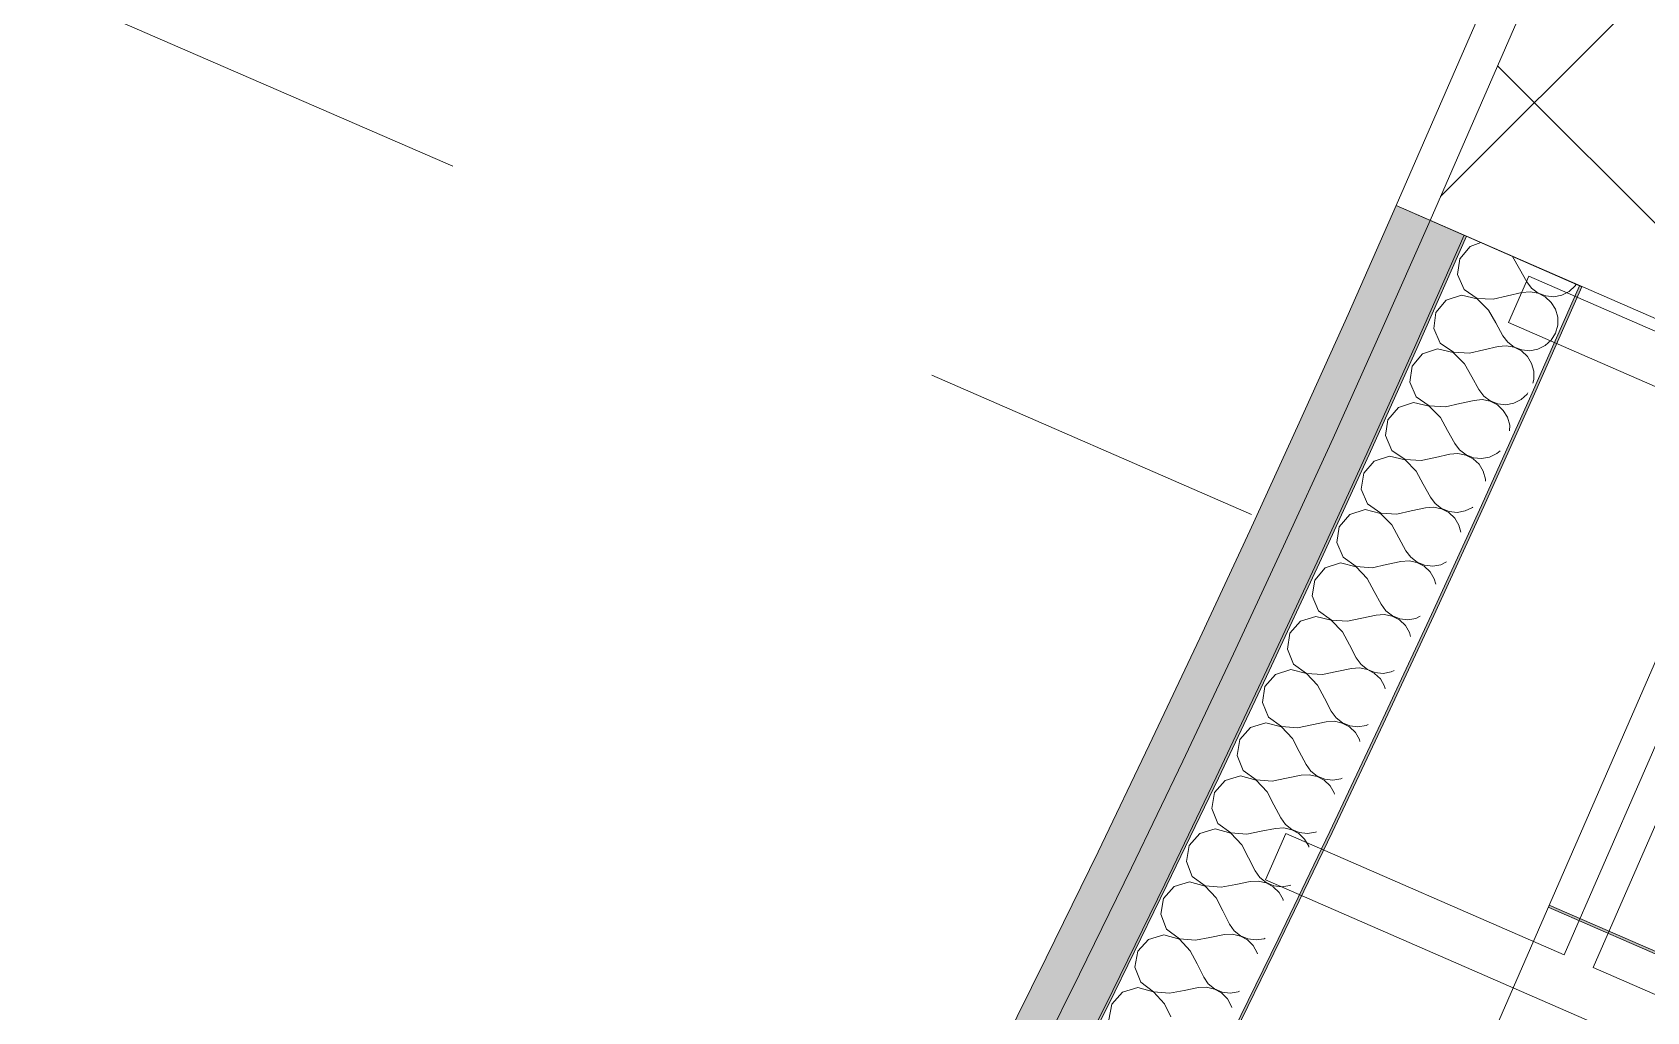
# Model space of a CAD drawing. Header units: millimetres. Extents: x -50172 to 74273, y -80883 to 11206.
# Drawn here: x -20648 to -19994, y -46698 to -46301 of the extents above; entities that cross this region are included whole.
import ezdxf
from ezdxf.enums import TextEntityAlignment as Align

# ---------------------------------------------------------------- set-up
doc = ezdxf.new("R2010")
doc.units = ezdxf.units.MM
doc.header["$MEASUREMENT"] = 0
doc.linetypes.add('Double Dashed', pattern=[1093.611073, 529.166651, -211.666656, 141.111112, -211.666656])
for name, color, linetype in [('COLUMN.IFC Import', 7, 'Continuous'), ('New_A-15-MG_Structural_Grid_Phase_2', 7, 'Continuous'), ('New_A-25-M_Wall_Int', 7, 'Continuous')]:
    doc.layers.add(name, color=color, linetype=linetype)
for name, color, linetype, lineweight in [('COLUMN.IFC Import_Pen_No__2', 8, 'Continuous', 15), ('New_A-25-M_Wall_Int_Pen_No__1', 7, 'Continuous', 13), ('New_A-25-M_Wall_Int_Pen_No__150', 7, 'Continuous', 0)]:
    doc.layers.add(name, color=color, linetype=linetype, lineweight=lineweight)
for name, color, linetype, lineweight, true_color in [('New_A-15-MG_Structural_Grid_Phase_2_Pen_No__222', 7, 'Continuous', 13, 0x65af33), ('New_A-25-M_Wall_Int_Pen_No__107', 7, 'Continuous', 15, 0xa6a6a6), ('New_A-25-M_Wall_Int_Pen_No__81', 7, 'Continuous', 20, 0x6a6a6a)]:
    doc.layers.add(name, color=color, linetype=linetype, lineweight=lineweight, true_color=true_color)
doc.styles.add('GENERATED_STYLE_4', font='')
doc.styles.get('GENERATED_STYLE_4').set_extended_font_data('Swis721 BT')

# ---------------------------------------------------------------- blocks, each defined once
blk = doc.blocks.new('*X250')
at = {"layer": 'New_A-25-M_Wall_Int_Pen_No__150', "linetype": 'Continuous'}
for p, q in [((-20065.42, -46387.7), (-20069.57, -46392.71)), ((-20060.98, -46386.19), (-20065.42, -46387.7)), ((-20048.22, -46391.79), (-20045.37, -46396.84)), ((-20069.57, -46392.71), (-20070.46, -46399.16)), ((-20045.37, -46396.84), (-20042.46, -46402.03)), ((-20070.46, -46399.16), (-20067.84, -46405.11)), ((-20067.84, -46405.11), (-20062.48, -46408.8)), ((-20042.46, -46402.03), (-20040.47, -46404.65)), ((-20040.47, -46404.65), (-20037.84, -46406.62)), ((-20025.33, -46405.98), (-20022.9, -46403.74)), ((-20022.9, -46403.74), (-20022.49, -46403.07)), ((-20075.03, -46409.48), (-20079.19, -46414.48)), ((-20068.86, -46407.41), (-20075.03, -46409.48)), ((-20062.52, -46408.89), (-20068.86, -46407.41)), ((-20057.91, -46413.48), (-20062.52, -46408.89)), ((-20062.48, -46408.8), (-20055.98, -46409.12)), ((-20055.98, -46409.12), (-20050.18, -46407.76)), ((-20050.18, -46407.76), (-20044.38, -46406.41)), ((-20041.11, -46406.11), (-20044.38, -46406.41)), ((-20037.88, -46406.71), (-20041.11, -46406.11)), ((-20034.94, -46408.18), (-20037.88, -46406.71)), ((-20037.84, -46406.62), (-20034.77, -46407.8)), ((-20032.52, -46410.4), (-20034.94, -46408.18)), ((-20034.77, -46407.8), (-20031.5, -46408.08)), ((-20030.79, -46413.2), (-20032.52, -46410.4)), ((-20031.5, -46408.08), (-20028.27, -46407.46)), ((-20028.27, -46407.46), (-20025.33, -46405.98)), ((-20079.19, -46414.48), (-20080.1, -46420.92)), ((-20057.91, -46413.48), (-20055.01, -46418.68)), ((-20029.9, -46416.37), (-20030.79, -46413.2)), ((-20029.91, -46419.67), (-20029.9, -46416.37)), ((-20080.1, -46420.92), (-20077.5, -46426.88)), ((-20055.01, -46418.68), (-20052.1, -46423.89)), ((-20052.1, -46423.89), (-20050.12, -46426.51)), ((-20032.55, -46425.66), (-20030.81, -46422.85)), ((-20030.81, -46422.85), (-20029.91, -46419.67)), ((-20084.7, -46431.23), (-20088.88, -46436.22)), ((-20078.52, -46429.18), (-20084.7, -46431.23)), ((-20072.19, -46430.68), (-20078.52, -46429.18)), ((-20077.5, -46426.88), (-20072.15, -46430.59)), ((-20067.6, -46435.29), (-20072.19, -46430.68)), ((-20072.15, -46430.59), (-20065.65, -46430.93)), ((-20065.65, -46430.93), (-20059.85, -46429.59)), ((-20059.85, -46429.59), (-20054.04, -46428.25)), ((-20050.77, -46427.96), (-20054.04, -46428.25)), ((-20047.54, -46428.58), (-20050.77, -46427.96)), ((-20050.12, -46426.51), (-20047.5, -46428.49)), ((-20044.61, -46430.06), (-20047.54, -46428.58)), ((-20047.5, -46428.49), (-20044.44, -46429.67)), ((-20042.19, -46432.28), (-20044.61, -46430.06)), ((-20044.44, -46429.67), (-20041.17, -46429.97)), ((-20041.17, -46429.97), (-20037.93, -46429.36)), ((-20037.93, -46429.36), (-20034.99, -46427.89)), ((-20034.99, -46427.89), (-20032.55, -46425.66)), ((-20088.88, -46436.22), (-20089.81, -46442.65)), ((-20067.6, -46435.29), (-20064.71, -46440.5)), ((-20040.47, -46435.09), (-20042.19, -46432.28)), ((-20039.59, -46438.26), (-20040.47, -46435.09)), ((-20089.81, -46442.65), (-20087.23, -46448.63)), ((-20064.71, -46440.5), (-20061.82, -46445.71)), ((-20040.04, -46443.05), (-20039.61, -46441.56)), ((-20039.61, -46441.56), (-20039.59, -46438.26)), ((-20088.26, -46450.92), (-20094.44, -46452.95)), ((-20081.93, -46452.44), (-20088.26, -46450.92)), ((-20087.23, -46448.63), (-20081.89, -46452.35)), ((-20069.58, -46451.39), (-20063.77, -46450.07)), ((-20060.5, -46449.79), (-20063.77, -46450.07)), ((-20061.82, -46445.71), (-20059.85, -46448.34)), ((-20057.27, -46450.42), (-20060.5, -46449.79)), ((-20059.85, -46448.34), (-20057.23, -46450.33)), ((-20054.34, -46451.9), (-20057.27, -46450.42)), ((-20057.23, -46450.33), (-20054.17, -46451.52)), ((-20047.67, -46451.23), (-20044.72, -46449.76)), ((-20044.72, -46449.76), (-20042.27, -46447.54)), ((-20042.27, -46447.54), (-20041.96, -46447.04)), ((-20094.44, -46452.95), (-20098.63, -46457.92)), ((-20077.35, -46457.06), (-20081.93, -46452.44)), ((-20081.89, -46452.35), (-20075.39, -46452.71)), ((-20077.35, -46457.06), (-20074.48, -46462.28)), ((-20075.39, -46452.71), (-20069.58, -46451.39)), ((-20051.93, -46454.14), (-20054.34, -46451.9)), ((-20054.17, -46451.52), (-20050.9, -46451.83)), ((-20050.23, -46456.95), (-20051.93, -46454.14)), ((-20050.9, -46451.83), (-20047.67, -46451.23)), ((-20049.36, -46460.13), (-20050.23, -46456.95)), ((-20098.63, -46457.92), (-20099.59, -46464.36)), ((-20074.48, -46462.28), (-20071.61, -46467.5)), ((-20049.38, -46462.43), (-20049.36, -46460.13)), ((-20099.59, -46464.36), (-20097.02, -46470.34)), ((-20097.02, -46470.34), (-20091.7, -46474.08)), ((-20071.61, -46467.5), (-20069.64, -46470.14)), ((-20069.64, -46470.14), (-20067.04, -46472.13)), ((-20054.52, -46471.61), (-20053.24, -46470.46)), ((-20104.25, -46474.64), (-20108.46, -46479.6)), ((-20098.06, -46472.63), (-20104.25, -46474.64)), ((-20091.74, -46474.17), (-20098.06, -46472.63)), ((-20087.17, -46478.8), (-20091.74, -46474.17)), ((-20091.7, -46474.08), (-20085.2, -46474.46)), ((-20085.2, -46474.46), (-20079.39, -46473.16)), ((-20079.39, -46473.16), (-20073.57, -46471.86)), ((-20070.3, -46471.59), (-20073.57, -46471.86)), ((-20067.08, -46472.22), (-20070.3, -46471.59)), ((-20064.15, -46473.72), (-20067.08, -46472.22)), ((-20067.04, -46472.13), (-20063.98, -46473.34)), ((-20061.75, -46475.96), (-20064.15, -46473.72)), ((-20063.98, -46473.34), (-20060.71, -46473.66)), ((-20060.05, -46478.78), (-20061.75, -46475.96)), ((-20060.71, -46473.66), (-20057.47, -46473.07)), ((-20057.47, -46473.07), (-20054.52, -46471.61)), ((-20108.46, -46479.6), (-20109.43, -46486.03)), ((-20087.17, -46478.8), (-20084.32, -46484.03)), ((-20059.19, -46481.96), (-20060.05, -46478.78)), ((-20059.2, -46482.83), (-20059.19, -46481.96)), ((-20109.43, -46486.03), (-20106.89, -46492.02)), ((-20084.32, -46484.03), (-20081.46, -46489.26)), ((-20081.46, -46489.26), (-20079.51, -46491.9)), ((-20114.13, -46496.3), (-20118.35, -46501.24)), ((-20107.93, -46494.3), (-20114.13, -46496.3)), ((-20101.62, -46495.86), (-20107.93, -46494.3)), ((-20106.89, -46492.02), (-20101.58, -46495.77)), ((-20097.07, -46500.51), (-20101.62, -46495.86)), ((-20101.58, -46495.77), (-20095.08, -46496.17)), ((-20095.08, -46496.17), (-20089.26, -46494.89)), ((-20089.26, -46494.89), (-20083.44, -46493.61)), ((-20080.17, -46493.35), (-20083.44, -46493.61)), ((-20076.95, -46494), (-20080.17, -46493.35)), ((-20079.51, -46491.9), (-20076.91, -46493.91)), ((-20074.03, -46495.5), (-20076.95, -46494)), ((-20076.91, -46493.91), (-20073.85, -46495.12)), ((-20071.63, -46497.75), (-20074.03, -46495.5)), ((-20073.85, -46495.12), (-20070.58, -46495.45)), ((-20070.58, -46495.45), (-20067.35, -46494.87)), ((-20067.35, -46494.87), (-20064.39, -46493.42)), ((-20064.39, -46493.42), (-20064.24, -46493.29)), ((-20118.35, -46501.24), (-20119.35, -46507.67)), ((-20097.07, -46500.51), (-20094.23, -46505.75)), ((-20069.94, -46500.57), (-20071.63, -46497.75)), ((-20069.16, -46503.5), (-20069.94, -46500.57)), ((-20119.35, -46507.67), (-20116.82, -46513.66)), ((-20094.23, -46505.75), (-20091.39, -46510.99)), ((-20117.87, -46515.95), (-20124.07, -46517.92)), ((-20111.56, -46517.53), (-20117.87, -46515.95)), ((-20116.82, -46513.66), (-20111.52, -46517.44)), ((-20099.21, -46516.6), (-20093.38, -46515.33)), ((-20090.1, -46515.08), (-20093.38, -46515.33)), ((-20091.39, -46510.99), (-20089.44, -46513.64)), ((-20086.89, -46515.74), (-20090.1, -46515.08)), ((-20089.44, -46513.64), (-20086.85, -46515.65)), ((-20083.97, -46517.25), (-20086.89, -46515.74)), ((-20086.85, -46515.65), (-20083.8, -46516.88)), ((-20077.29, -46516.64), (-20074.94, -46515.51)), ((-20128.31, -46522.85), (-20129.33, -46529.28)), ((-20124.07, -46517.92), (-20128.31, -46522.85)), ((-20107.03, -46522.19), (-20111.56, -46517.53)), ((-20111.52, -46517.44), (-20105.03, -46517.86)), ((-20107.03, -46522.19), (-20104.2, -46527.44)), ((-20105.03, -46517.86), (-20099.21, -46516.6)), ((-20081.58, -46519.51), (-20083.97, -46517.25)), ((-20083.8, -46516.88), (-20080.53, -46517.22)), ((-20079.9, -46522.34), (-20081.58, -46519.51)), ((-20080.53, -46517.22), (-20077.29, -46516.64)), ((-20079.31, -46524.58), (-20079.9, -46522.34)), ((-20129.33, -46529.28), (-20126.82, -46535.28)), ((-20104.2, -46527.44), (-20101.38, -46532.69)), ((-20126.82, -46535.28), (-20121.54, -46539.07)), ((-20101.38, -46532.69), (-20099.44, -46535.34)), ((-20099.44, -46535.34), (-20096.85, -46537.36)), ((-20134.09, -46539.52), (-20138.35, -46544.43)), ((-20127.88, -46537.56), (-20134.09, -46539.52)), ((-20121.58, -46539.16), (-20127.88, -46537.56)), ((-20117.05, -46543.84), (-20121.58, -46539.16)), ((-20121.54, -46539.07), (-20115.04, -46539.51)), ((-20115.04, -46539.51), (-20109.22, -46538.27)), ((-20109.22, -46538.27), (-20103.39, -46537.02)), ((-20100.11, -46536.78), (-20103.39, -46537.02)), ((-20096.89, -46537.45), (-20100.11, -46536.78)), ((-20093.98, -46538.97), (-20096.89, -46537.45)), ((-20096.85, -46537.36), (-20093.81, -46538.6)), ((-20091.6, -46541.24), (-20093.98, -46538.97)), ((-20093.81, -46538.6), (-20090.54, -46538.95)), ((-20089.93, -46544.07), (-20091.6, -46541.24)), ((-20090.54, -46538.95), (-20087.3, -46538.39)), ((-20087.3, -46538.39), (-20085.56, -46537.55)), ((-20138.35, -46544.43), (-20139.38, -46550.85)), ((-20117.05, -46543.84), (-20114.25, -46549.1)), ((-20089.5, -46545.73), (-20089.93, -46544.07)), ((-20139.38, -46550.85), (-20136.89, -46556.87)), ((-20114.25, -46549.1), (-20111.45, -46554.35)), ((-20111.45, -46554.35), (-20109.52, -46557.01)), ((-20144.17, -46561.08), (-20148.45, -46565.98)), ((-20137.96, -46559.14), (-20144.17, -46561.08)), ((-20131.66, -46560.76), (-20137.96, -46559.14)), ((-20136.89, -46556.87), (-20131.62, -46560.67)), ((-20127.15, -46565.46), (-20131.66, -46560.76)), ((-20131.62, -46560.67), (-20125.13, -46561.14)), ((-20125.13, -46561.14), (-20119.3, -46559.91)), ((-20119.3, -46559.91), (-20113.47, -46558.68)), ((-20110.19, -46558.45), (-20113.47, -46558.68)), ((-20106.97, -46559.13), (-20110.19, -46558.45)), ((-20109.52, -46557.01), (-20106.93, -46559.04)), ((-20104.07, -46560.66), (-20106.97, -46559.13)), ((-20106.93, -46559.04), (-20103.89, -46560.29)), ((-20101.69, -46562.94), (-20104.07, -46560.66)), ((-20103.89, -46560.29), (-20100.62, -46560.65)), ((-20100.62, -46560.65), (-20097.38, -46560.1)), ((-20097.38, -46560.1), (-20096.13, -46559.5)), ((-20148.45, -46565.98), (-20149.5, -46572.4)), ((-20127.15, -46565.46), (-20124.36, -46570.72)), ((-20100.03, -46565.78), (-20101.69, -46562.94)), ((-20099.73, -46566.96), (-20100.03, -46565.78)), ((-20149.5, -46572.4), (-20147.03, -46578.42)), ((-20124.36, -46570.72), (-20121.58, -46575.99)), ((-20148.11, -46580.69), (-20154.33, -46582.61)), ((-20141.81, -46582.33), (-20148.11, -46580.69)), ((-20147.03, -46578.42), (-20141.77, -46582.24)), ((-20135.28, -46582.73), (-20129.45, -46581.52)), ((-20129.45, -46581.52), (-20123.61, -46580.31)), ((-20120.33, -46580.09), (-20123.61, -46580.31)), ((-20121.58, -46575.99), (-20119.65, -46578.65)), ((-20117.12, -46580.78), (-20120.33, -46580.09)), ((-20119.65, -46578.65), (-20117.08, -46580.69)), ((-20114.22, -46582.32), (-20117.12, -46580.78)), ((-20117.08, -46580.69), (-20114.04, -46581.94)), ((-20107.53, -46581.78), (-20106.66, -46581.36)), ((-20158.61, -46587.5), (-20159.69, -46593.91)), ((-20154.33, -46582.61), (-20158.61, -46587.5)), ((-20137.32, -46587.04), (-20141.81, -46582.33)), ((-20141.77, -46582.24), (-20135.28, -46582.73)), ((-20137.32, -46587.04), (-20134.55, -46592.31)), ((-20111.85, -46584.6), (-20114.22, -46582.32)), ((-20114.04, -46581.94), (-20110.78, -46582.31)), ((-20110.2, -46587.45), (-20111.85, -46584.6)), ((-20110.78, -46582.31), (-20107.53, -46581.78)), ((-20109.99, -46588.27), (-20110.2, -46587.45)), ((-20159.69, -46593.91), (-20157.24, -46599.94)), ((-20134.55, -46592.31), (-20131.78, -46597.59)), ((-20157.24, -46599.94), (-20151.99, -46603.78)), ((-20131.78, -46597.59), (-20129.86, -46600.26)), ((-20129.86, -46600.26), (-20127.29, -46602.31)), ((-20164.55, -46604.1), (-20168.85, -46608.98)), ((-20158.32, -46602.21), (-20164.55, -46604.1)), ((-20152.03, -46603.87), (-20158.32, -46602.21)), ((-20147.55, -46608.59), (-20152.03, -46603.87)), ((-20151.99, -46603.78), (-20145.5, -46604.28)), ((-20145.5, -46604.28), (-20139.66, -46603.1)), ((-20139.66, -46603.1), (-20133.83, -46601.91)), ((-20130.54, -46601.7), (-20133.83, -46601.91)), ((-20127.33, -46602.39), (-20130.54, -46601.7)), ((-20124.44, -46603.95), (-20127.33, -46602.39)), ((-20127.29, -46602.31), (-20124.26, -46603.57)), ((-20122.08, -46606.23), (-20124.44, -46603.95)), ((-20124.26, -46603.57), (-20121, -46603.95)), ((-20120.44, -46609.08), (-20122.08, -46606.23)), ((-20121, -46603.95), (-20117.75, -46603.42)), ((-20117.75, -46603.42), (-20117.15, -46603.14)), ((-20168.85, -46608.98), (-20169.95, -46615.39)), ((-20147.55, -46608.59), (-20144.8, -46613.87)), ((-20144.8, -46613.87), (-20142.05, -46619.16)), ((-20120.29, -46609.66), (-20120.44, -46609.08)), ((-20169.95, -46615.39), (-20167.52, -46621.43)), ((-20142.05, -46619.16), (-20140.14, -46621.84)), ((-20174.84, -46625.57), (-20179.15, -46630.43)), ((-20168.61, -46623.69), (-20174.84, -46625.57)), ((-20162.32, -46625.37), (-20168.61, -46623.69)), ((-20167.52, -46621.43), (-20162.28, -46625.29)), ((-20157.86, -46630.11), (-20162.32, -46625.37)), ((-20162.28, -46625.29), (-20155.79, -46625.81)), ((-20155.79, -46625.81), (-20149.95, -46624.64)), ((-20149.95, -46624.64), (-20144.11, -46623.47)), ((-20140.83, -46623.27), (-20144.11, -46623.47)), ((-20137.62, -46623.98), (-20140.83, -46623.27)), ((-20140.14, -46621.84), (-20137.58, -46623.89)), ((-20134.73, -46625.54), (-20137.62, -46623.98)), ((-20137.58, -46623.89), (-20134.55, -46625.16)), ((-20132.38, -46627.83), (-20134.73, -46625.54)), ((-20134.55, -46625.16), (-20131.28, -46625.55)), ((-20131.28, -46625.55), (-20128.04, -46625.03)), ((-20128.04, -46625.03), (-20127.6, -46624.83)), ((-20179.15, -46630.43), (-20180.27, -46636.84)), ((-20157.86, -46630.11), (-20155.12, -46635.4)), ((-20130.74, -46630.69), (-20132.38, -46627.83)), ((-20130.63, -46631.12), (-20130.74, -46630.69)), ((-20180.27, -46636.84), (-20177.86, -46642.88)), ((-20155.12, -46635.4), (-20152.38, -46640.69)), ((-20185.19, -46647), (-20189.53, -46651.85)), ((-20178.96, -46645.15), (-20185.19, -46647)), ((-20172.68, -46646.84), (-20178.96, -46645.15)), ((-20177.86, -46642.88), (-20172.63, -46646.76)), ((-20168.23, -46651.6), (-20172.68, -46646.84)), ((-20172.63, -46646.76), (-20166.15, -46647.3)), ((-20166.15, -46647.3), (-20160.3, -46646.15)), ((-20160.3, -46646.15), (-20154.46, -46645)), ((-20151.18, -46644.81), (-20154.46, -46645)), ((-20152.38, -46640.69), (-20150.49, -46643.38)), ((-20147.97, -46645.53), (-20151.18, -46644.81)), ((-20150.49, -46643.38), (-20147.93, -46645.44)), ((-20145.08, -46647.1), (-20147.97, -46645.53)), ((-20147.93, -46645.44), (-20144.9, -46646.72)), ((-20144.9, -46646.72), (-20141.64, -46647.12)), ((-20141.64, -46647.12), (-20138.39, -46646.61)), ((-20138.39, -46646.61), (-20138.01, -46646.44)), ((-20189.53, -46651.85), (-20190.67, -46658.26)), ((-20168.23, -46651.6), (-20165.51, -46656.89)), ((-20142.74, -46649.4), (-20145.08, -46647.1)), ((-20141.11, -46652.26), (-20142.74, -46649.4)), ((-20141.01, -46652.67), (-20141.11, -46652.26)), ((-20190.67, -46658.26), (-20188.27, -46664.31)), ((-20165.51, -46656.89), (-20162.79, -46662.2)), ((-20189.38, -46666.57), (-20195.62, -46668.4)), ((-20183.1, -46668.28), (-20189.38, -46666.57)), ((-20188.27, -46664.31), (-20183.06, -46668.2)), ((-20170.73, -46667.63), (-20164.88, -46666.49)), ((-20161.59, -46666.32), (-20164.88, -46666.49)), ((-20162.79, -46662.2), (-20160.9, -46664.89)), ((-20158.39, -46667.05), (-20161.59, -46666.32)), ((-20160.9, -46664.89), (-20158.35, -46666.96)), ((-20195.62, -46668.4), (-20199.97, -46673.24)), ((-20178.67, -46673.05), (-20183.1, -46668.28)), ((-20183.06, -46668.2), (-20176.58, -46668.76)), ((-20178.67, -46673.05), (-20175.96, -46678.36)), ((-20176.58, -46668.76), (-20170.73, -46667.63)), ((-20155.51, -46668.62), (-20158.39, -46667.05)), ((-20158.35, -46666.96), (-20155.33, -46668.25)), ((-20153.17, -46670.93), (-20155.51, -46668.62)), ((-20155.33, -46668.25), (-20152.07, -46668.66)), ((-20151.56, -46673.8), (-20153.17, -46670.93)), ((-20152.07, -46668.66), (-20148.82, -46668.16)), ((-20148.82, -46668.16), (-20148.38, -46667.96)), ((-20199.97, -46673.24), (-20201.13, -46679.64)), ((-20201.13, -46679.64), (-20198.75, -46685.7)), ((-20175.96, -46678.36), (-20173.26, -46683.67)), ((-20151.43, -46674.31), (-20151.56, -46673.8)), ((-20198.75, -46685.7), (-20193.55, -46689.6)), ((-20173.26, -46683.67), (-20171.38, -46686.36)), ((-20206.11, -46689.77), (-20210.48, -46694.59)), ((-20199.86, -46687.95), (-20206.11, -46689.77)), ((-20193.59, -46689.69), (-20199.86, -46687.95)), ((-20189.18, -46694.47), (-20193.59, -46689.69)), ((-20193.55, -46689.6), (-20187.07, -46690.19)), ((-20187.07, -46690.19), (-20181.22, -46689.07)), ((-20181.22, -46689.07), (-20175.36, -46687.96)), ((-20172.08, -46687.79), (-20175.36, -46687.96)), ((-20168.88, -46688.53), (-20172.08, -46687.79)), ((-20171.38, -46686.36), (-20168.84, -46688.44)), ((-20166, -46690.12), (-20168.88, -46688.53)), ((-20168.84, -46688.44), (-20165.82, -46689.74)), ((-20163.67, -46692.43), (-20166, -46690.12)), ((-20165.82, -46689.74), (-20162.56, -46690.17)), ((-20162.07, -46695.3), (-20163.67, -46692.43)), ((-20162.56, -46690.17), (-20159.31, -46689.68)), ((-20159.31, -46689.68), (-20158.71, -46689.4)), ((-20210.48, -46694.59), (-20211.66, -46700.99)), ((-20189.18, -46694.47), (-20186.49, -46699.78)), ((-20161.9, -46696.02), (-20162.07, -46695.3))]:
    blk.add_line(p, q, dxfattribs=at)
blk = doc.blocks.new('Wall_7_1', base_point=(-29918.46, -50217.22))
at = {"layer": 'New_A-25-M_Wall_Int_Pen_No__107', "linetype": 'Continuous'}
for points in [[(-20095.26, -46371.16, -0.413614), (-29918.46, -50217.22), (-29924.46, -50230.97, 0.413614), (-20081.52, -46377.18)], [(-20081.52, -46377.18, -0.413614), (-29924.46, -50230.97), (-29930.45, -50244.72, 0.413614), (-20067.79, -46383.21)]]:
    blk.add_hatch(color=256, dxfattribs=at).paths.add_polyline_path(points)
at = {"layer": 'New_A-25-M_Wall_Int_Pen_No__81', "linetype": 'Continuous', "lineweight": 0, "true_color": 0x353535}
for points in [[(-20067.79, -46383.21, -0.413614), (-29930.45, -50244.72), (-29930.85, -50245.64, 0.413614), (-20066.87, -46383.61)], [(-20021.08, -46403.69, -0.413614), (-29950.84, -50291.47), (-29951.24, -50292.39, 0.413614), (-20020.16, -46404.09)]]:
    blk.add_hatch(color=250, dxfattribs=at).paths.add_polyline_path(points)
at = {"layer": 'New_A-25-M_Wall_Int_Pen_No__1', "linetype": 'Continuous', "flags": 128}
blk.add_lwpolyline([(-20020.16, -46404.09), (-20095.26, -46371.16)], dxfattribs=at)
at = {"layer": 'New_A-25-M_Wall_Int_Pen_No__1', "linetype": 'Continuous'}
for radius in [7467.12, 7482.12, 7498.12, 7497.12, 7549.12, 7548.12]:
    blk.add_arc((-26933.84, -43372.52), radius, 246.440445, 336.323082, dxfattribs=at)
at = {"layer": 'New_A-25-M_Wall_Int', "color": 250, "lineweight": 50, "true_color": 0x2a2a2a}
blk.add_blockref('*X250', (0, 0), dxfattribs=at)
blk = doc.blocks.new('Wall_38_1', base_point=(-18685.43, -43525.57))
at = {"layer": 'New_A-25-M_Wall_Int_Pen_No__107', "linetype": 'Continuous'}
h = blk.add_hatch(dxfattribs=at)
h.set_pattern_fill('Concrete_Block_0001', color=256, style=0, pattern_type=2)
h.set_pattern_definition([(45, (0, 0), (-91.92388, 91.92388), []), (135, (0, 0), (91.92388, 91.92388), [])])
h.paths.add_polyline_path([(-18757.85, -43341.4), (-20081.51, -46377.16), (-19953.18, -46433.12), (-18685.43, -43525.57)])
h = blk.add_hatch(dxfattribs=at)
h.set_pattern_fill('Plaster_0001', color=256, style=0, pattern_type=2)
h.set_pattern_definition([(246.44172, (0, 0), (-158.76913, 69.2269), [0, -100]), (246.44172, (59.4, -80.45), (-158.76913, 69.2269), [0, -100])])
h.paths.add_polyline_path([(-18830.34, -43470.11), (-20095.26, -46371.16), (-20081.51, -46377.16), (-18816.59, -43476.11)])
at = {"layer": 'New_A-25-M_Wall_Int_Pen_No__1', "linetype": 'Continuous'}
blk.add_line((-18757.85, -43341.4), (-20081.51, -46377.16), dxfattribs=at)
at = {"layer": 'New_A-25-M_Wall_Int_Pen_No__1', "linetype": 'Continuous', "flags": 128}
for points in [[(-18830.34, -43470.11), (-20095.26, -46371.16)], [(-20095.26, -46371.16), (-19953.18, -46433.12)]]:
    blk.add_lwpolyline(points, dxfattribs=at)
blk = doc.blocks.new('Wall_176_1', base_point=(-16752.72, -48155.93))
at = {"layer": 'New_A-25-M_Wall_Int_Pen_No__81', "linetype": 'Continuous', "lineweight": 0, "true_color": 0x353535}
blk.add_hatch(color=250, dxfattribs=at).paths.add_polyline_path([(-20033.75, -46655.41), (-16727.14, -48097.26), (-16726.74, -48096.35), (-20033.35, -46654.5)])
at = {"layer": 'New_A-25-M_Wall_Int_Pen_No__1', "linetype": 'Continuous'}
for p, q in [((-20033.75, -46655.41), (-16727.14, -48097.26)), ((-20033.35, -46654.5), (-16726.74, -48096.35))]:
    blk.add_line(p, q, dxfattribs=at)
at = {"layer": 'New_A-25-M_Wall_Int_Pen_No__1', "linetype": 'Continuous', "flags": 128}
blk.add_lwpolyline([(-19939.42, -46439.08), (-20059.33, -46714.08)], dxfattribs=at)
blk = doc.blocks.new('Column 19')
at = {"layer": 'COLUMN.IFC Import_Pen_No__2', "linetype": 'Continuous'}
for p, q in [((-129.4, 133.35), (129.4, 133.35)), ((-129.4, 112.85), (-129.4, 133.35)), ((129.4, 133.35), (129.4, 112.85)), ((-6.4, 112.85), (-129.4, 112.85)), ((-6.4, -112.85), (-6.4, 112.85)), ((6.4, 112.85), (6.4, -112.85)), ((129.4, 112.85), (6.4, 112.85)), ((-129.4, -112.85), (-6.4, -112.85)), ((-129.4, -133.35), (-129.4, -112.85)), ((6.4, -112.85), (129.4, -112.85)), ((129.4, -112.85), (129.4, -133.35)), ((129.4, -133.35), (-129.4, -133.35))]:
    blk.add_line(p, q, dxfattribs=at)
blk = doc.blocks.new('Standard grid marker_38')
at = {"layer": 'New_A-15-MG_Structural_Grid_Phase_2_Pen_No__222', "linetype": 'Double Dashed'}
blk.add_line((16869.33, 0), (23548.49, 0), dxfattribs=at)
at = {"layer": 'New_A-15-MG_Structural_Grid_Phase_2_Pen_No__222', "style": 'GENERATED_STYLE_4'}
for tag, p in [('AC_MarkerText_1_0', (-500, 43.39)), ('AC_MarkerText_1_1', (24048.49, 43.39))]:
    blk.add_attdef(tag, text='', height=350, rotation=180, dxfattribs=at).set_placement(p, align=Align.MIDDLE_CENTER)

msp = doc.modelspace()

# ---------------------------------------------------------------- block references
at = {"layer": 'COLUMN.IFC Import', "linetype": 'Continuous', "zscale": 1000, "rotation": 336.4404115839877}
msp.add_blockref('Column 19', (-19976.32, -46573.77), dxfattribs=at)
at = {"layer": 'New_A-15-MG_Structural_Grid_Phase_2', "color": 8, "linetype": 'Continuous', "lineweight": 15, "zscale": 1000, "rotation": 156.4404115839929}
msp.add_blockref('Standard grid marker_38', (-1.88, -55283.59), dxfattribs=at)
at = {"layer": 'New_A-25-M_Wall_Int', "color": 250, "lineweight": 50, "true_color": 0x2a2a2a}
for name, p in [('Wall_38_1', (-18685.43, -43525.57)), ('Wall_7_1', (-29918.46, -50217.22)), ('Wall_176_1', (-16752.72, -48155.93))]:
    msp.add_blockref(name, p, dxfattribs=at)

doc.saveas('drawing.dxf')
